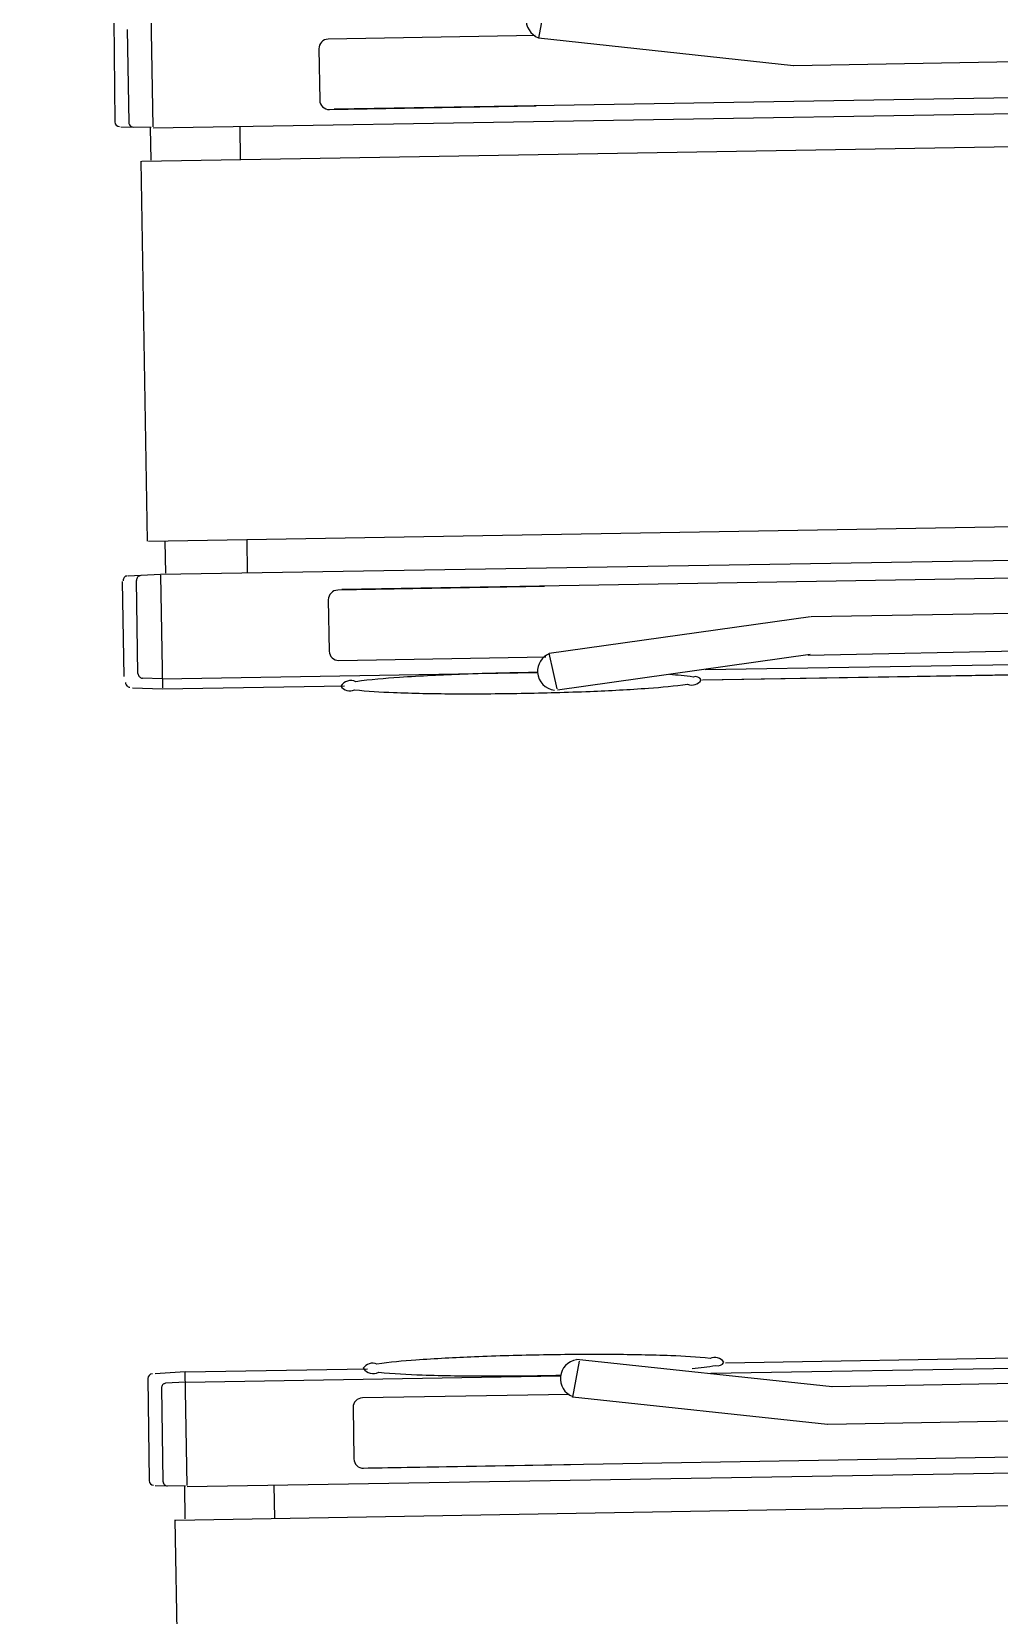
# Model space of a CAD drawing. Header units: metres. Extents: x 511.7 to 565.1, y 73.9 to 159.1.
# Drawn here: x 527.995 to 529.064, y 151.788 to 153.538 of the extents above; entities that cross this region are included whole.
import ezdxf

# ---------------------------------------------------------------- set-up
doc = ezdxf.new("R2010")
doc.units = ezdxf.units.M
doc.header["$MEASUREMENT"] = 0
doc.layers.get('0').update_dxf_attribs({"lineweight": 25})
doc.layers.add('fixtures', color=237, linetype='Continuous')

# ---------------------------------------------------------------- blocks, each defined once
blk = doc.blocks.new('gdfg')
at = {"layer": 'fixtures'}
for p, q in [((10105.744, 8840.429), (10085.13, 8838.233)), ((10095.683, 8839.933), (10105.683, 8840.998)), ((10107.345, 8841.073), (10105.685, 8840.984)), ((10106.351, 8834.731), (10105.688, 8840.93)), ((10105.744, 8840.429), (10106.84, 8840.498)), ((10107.848, 8840.5), (10108.405, 8835.271)), ((10107.106, 8840.267), (10107.65, 8835.15)), ((10083.946, 8839.101), (10070.232, 8835.885)), ((10083.974, 8839.043), (10084.258, 8838.151)), ((10023.2, 8832.213), (10076.009, 8837.838)), ((10076.021, 8837.835), (10023.2, 8832.21)), ((10084.258, 8838.151), (10084.586, 8837.123)), ((10096.12, 8838.554), (10084.761, 8837.34)), ((10096.999, 8835.268), (10096.697, 8838.088)), ((10075.924, 8837.253), (10023.26, 8831.644)), ((10084.585, 8837.116), (10070.388, 8833.807)), ((10025.638, 8831.052), (10070.322, 8835.961)), ((10106.355, 8834.691), (10057.253, 8829.461)), ((10096.302, 8834.612), (10057.271, 8830.46)), ((10085.174, 8833.476), (10096.533, 8834.69)), ((10106.073, 8834.61), (10106.261, 8832.857)), ((10108.134, 8834.938), (10106.355, 8834.691)), ((10070.355, 8833.809), (10057.502, 8832.434)), ((10101.573, 8834.182), (10101.768, 8832.354)), ((10056.979, 8827.584), (10107.175, 8832.951)), ((10107.234, 8832.937), (10109.458, 8812.055)), ((10059.248, 8806.707), (10109.424, 8812.072)), ((10103.995, 8811.473), (10104.189, 8809.646)), ((10108.913, 8811.938), (10109.102, 8810.169)), ((10108.968, 8810.155), (10059.899, 8804.929)), ((10108.972, 8810.097), (10109.642, 8803.832)), ((10110.74, 8810.26), (10109.071, 8810.124)), ((10110.876, 8804.862), (10110.331, 8809.978)), ((10111.662, 8804.411), (10111.094, 8810.02)), ((10060.095, 8804.09), (10099.106, 8808.244)), ((10099.357, 8808.277), (10087.998, 8807.062)), ((10100.236, 8804.991), (10099.935, 8807.81)), ((10060.851, 8802.169), (10074.032, 8803.578)), ((10074.047, 8803.591), (10088.21, 8803.329)), ((10088.411, 8803.198), (10099.77, 8804.413)), ((10088.018, 8801.322), (10088.21, 8803.329)), ((10088.21, 8803.329), (10088.21, 8803.296))]:
    blk.add_line(p, q, dxfattribs=at)
for centre, radius, start, end in [((10106.841, 8840.239), 0.259, 69.25419, 90.16162), ((10106.837, 8840.227), 0.271, 49.00112, 69.29004), ((10106.834, 8840.224), 0.275, 28.99487, 49.06105), ((10106.839, 8840.226), 0.27, 8.72268, 29.05368), ((10107.496, 8840.806), 0.246, 70.62474, 93.09798), ((10107.493, 8840.799), 0.253, 48.509, 70.58629), ((10107.487, 8840.792), 0.262, 26.98327, 48.50963), ((10107.48, 8840.789), 0.27, 5.89309, 27.01816), ((10103, 8679.117), 161.253, 96.07594, 97.43017), ((10103.149, 8679.133), 161.253, 94.77511, 96.12934), ((10097.958, 8743.298), 96.879, 92.96264, 94.87487), ((10088.078, 8870.365), 31.513, 278.4421, 282.82696), ((10094.611, 8812.978), 27.12, 88.93128, 93.5099), ((10095.303, 8840.264), 0.666, 249.91336, 332.55304), ((10095.428, 8839.579), 0.6, 39.01585, 121.17077), ((10094.508, 8742.929), 96.879, 97.33041, 99.24264), ((10084.091, 8838.079), 1.05, 8.67566, 88.64665), ((10068.281, 9004.699), 167.313, 275.77955, 277.17896), ((10075.871, 8945.929), 108.055, 277.07987, 278.96208), ((10076.625, 8837.569), 0.6, 71.03451, 153.18943), ((10076.394, 8838.058), 0.374, 215.69995, 295.29239), ((10077.351, 8850.994), 13.298, 266.56454, 272.22923), ((10083.047, 8811.742), 27.12, 98.69538, 103.274), ((10084.091, 8838.079), 1.05, 297.60158, 8.67566), ((10096.175, 8838.032), 0.525, 6.10264, 96.10264), ((10096.477, 8835.212), 0.525, 276.10264, 6.10264), ((10107.382, 8835.121), 0.27, 345.18713, 6.31219), ((10108.123, 8835.195), 0.262, 323.69566, 345.22202), ((10108.116, 8835.197), 0.27, 345.18713, 6.31219), ((10107.401, 8835.107), 0.246, 279.1073, 301.58054), ((10107.397, 8835.113), 0.253, 301.61899, 323.69629), ((10107.389, 8835.119), 0.262, 323.69566, 345.22202), ((10108.135, 8835.184), 0.246, 279.1073, 301.58054), ((10108.131, 8835.189), 0.253, 301.61899, 323.69629), ((10110.078, 8809.968), 0.246, 70.5778, 93.05104), ((10110.076, 8809.962), 0.253, 48.46206, 70.53935), ((10110.069, 8809.954), 0.262, 26.93632, 48.46268), ((10110.063, 8809.951), 0.27, 5.84615, 26.97121), ((10110.833, 8809.992), 0.262, 6.07742, 93.08092), ((10099.413, 8807.755), 0.525, 6.10264, 96.10264), ((10099.714, 8804.935), 0.525, 276.10264, 6.10264), ((10087.932, 8802.283), 1.05, 283.60158, 74.64665)]:
    blk.add_arc(centre, radius, start, end, dxfattribs=at)
blk = doc.blocks.new('fvbfd')
at = {"layer": 'fixtures'}
for p, q in [((10098.653, 8907.548), (10100.877, 8886.667)), ((10050.668, 8881.319), (10100.843, 8886.684)), ((10095.414, 8886.085), (10095.609, 8884.258)), ((10100.332, 8886.55), (10100.521, 8884.781)), ((10100.387, 8884.767), (10051.318, 8879.541)), ((10100.391, 8884.709), (10101.061, 8878.444)), ((10102.159, 8884.872), (10100.49, 8884.736)), ((10102.295, 8879.473), (10101.75, 8884.59)), ((10103.081, 8879.023), (10102.514, 8884.632)), ((10051.514, 8878.702), (10090.525, 8882.856)), ((10090.776, 8882.889), (10079.417, 8881.674)), ((10091.655, 8879.602), (10091.354, 8882.422)), ((10079.83, 8877.81), (10091.189, 8879.025)), ((10100.998, 8879.029), (10080.399, 8876.835)), ((10100.998, 8879.029), (10102.084, 8879.192)), ((10052.27, 8876.781), (10065.451, 8878.19)), ((10065.467, 8878.203), (10079.629, 8877.941)), ((10101.059, 8878.459), (10091.058, 8877.394)), ((10101.059, 8878.459), (10102.714, 8878.724)), ((10079.437, 8875.934), (10079.629, 8877.941)), ((10079.629, 8877.941), (10079.629, 8877.907)), ((10072.137, 8875.955), (10018.515, 8870.244)), ((10065.429, 8876.087), (10020.737, 8871.242)), ((10079.597, 8875.841), (10065.412, 8876.085)), ((10071.384, 8875.299), (10016.751, 8869.48)), ((10071.396, 8875.304), (10018.575, 8869.678))]:
    blk.add_line(p, q, dxfattribs=at)
for centre, radius, start, end in [((10101.497, 8884.58), 0.246, 70.5778, 93.05104), ((10101.495, 8884.574), 0.253, 48.46206, 70.53935), ((10101.489, 8884.566), 0.262, 26.93632, 48.46268), ((10101.482, 8884.563), 0.27, 5.84615, 26.97121), ((10102.253, 8884.604), 0.262, 6.07742, 93.08092), ((10090.832, 8882.367), 0.525, 6.10264, 96.10264), ((10091.133, 8879.547), 0.525, 276.10264, 6.10264), ((10102.03, 8879.446), 0.259, 281.99672, 302.90415), ((10102.024, 8879.456), 0.271, 302.8683, 323.15723), ((10102.021, 8879.459), 0.275, 323.09729, 343.16347), ((10102.026, 8879.457), 0.27, 343.10466, 3.43566), ((10102.82, 8878.995), 0.262, 279.12436, 6.12787), ((10079.351, 8876.895), 1.05, 283.60158, 74.64665), ((10099.127, 8710.537), 167.313, 95.02632, 96.42573), ((10094.122, 8769.584), 108.055, 93.24321, 95.12542), ((10090.077, 8846.021), 31.513, 89.37833, 93.76318), ((10084.33, 8903.492), 27.12, 278.69538, 283.274), ((10090.775, 8876.968), 0.666, 39.65225, 122.29192), ((10090.752, 8877.664), 0.6, 251.03451, 333.18943), ((10064.378, 9036.117), 161.253, 276.07594, 277.43017), ((10072.87, 8972.305), 96.879, 277.33041, 279.24264), ((10071.827, 8875.127), 0.374, 76.9129, 156.50534), ((10075.497, 8862.686), 13.298, 99.97606, 105.64075), ((10069.419, 8971.936), 96.879, 272.96264, 274.87487), ((10064.229, 9036.101), 161.253, 274.77511, 276.12934), ((10071.95, 8875.654), 0.6, 219.01585, 301.17077), ((10072.766, 8902.255), 27.12, 268.93128, 273.5099)]:
    blk.add_arc(centre, radius, start, end, dxfattribs=at)

msp = doc.modelspace()

# ---------------------------------------------------------------- hatches: boundary and pattern name
h = msp.add_hatch()
h.set_pattern_fill('ANGLE', color=256, scale=0.22)
h.set_pattern_definition([(0, (-147.6533, 48.98411), (0, 0.0605), [0.044, -0.0165]), (90, (-147.6533, 48.98411), (-0.0605, 4e-18), [0.044, -0.0165])])
h.paths.add_polyline_path([(561.9448, 159.0335), (561.4948, 159.0335), (561.4948, 158.6835), (561.9448, 158.6835)])
h.paths.add_polyline_path([(561.9459, 154.4754), (561.5959, 154.4754), (561.5959, 154.0254), (561.9459, 154.0254)])
h.paths.add_polyline_path([(560.1513, 134.4713), (559.8013, 134.4713), (559.8013, 134.0213), (560.1513, 134.0213), (560.1513, 134.0216)])
h.paths.add_polyline_path([(514.2405, 124.2734), (513.7905, 124.2734), (513.7905, 123.9234), (514.2405, 123.9234)])
h.paths.add_polyline_path([(513.9461, 124.0974, -1), (513.8461, 124.0974, -1)], flags=16)
h.paths.add_polyline_path([(514.0302, 134.372), (513.7944, 134.372), (513.7941, 133.922), (514.0302, 133.922)])
h.paths.add_polyline_path([(514.1441, 134.372), (514.0302, 134.372), (514.0302, 133.922), (514.1441, 133.922)])
h.paths.add_polyline_path([(520.1781, 154.0348), (519.944, 154.0348), (519.944, 153.5848), (520.1781, 153.5848)])
h.paths.add_polyline_path([(520.294, 154.0348), (520.1781, 154.0348), (520.1781, 153.5848), (520.294, 153.5848)])

# ---------------------------------------------------------------- block references
at = {"xscale": 0.019999999999999993, "yscale": 0.019999999999999993, "zscale": 0.019999999999999993, "rotation": 174.87859352088338}
for name in ['gdfg', 'fvbfd']:
    msp.add_blockref(name, (745.2302, 310.8835), dxfattribs=at)

doc.saveas('drawing.dxf')
